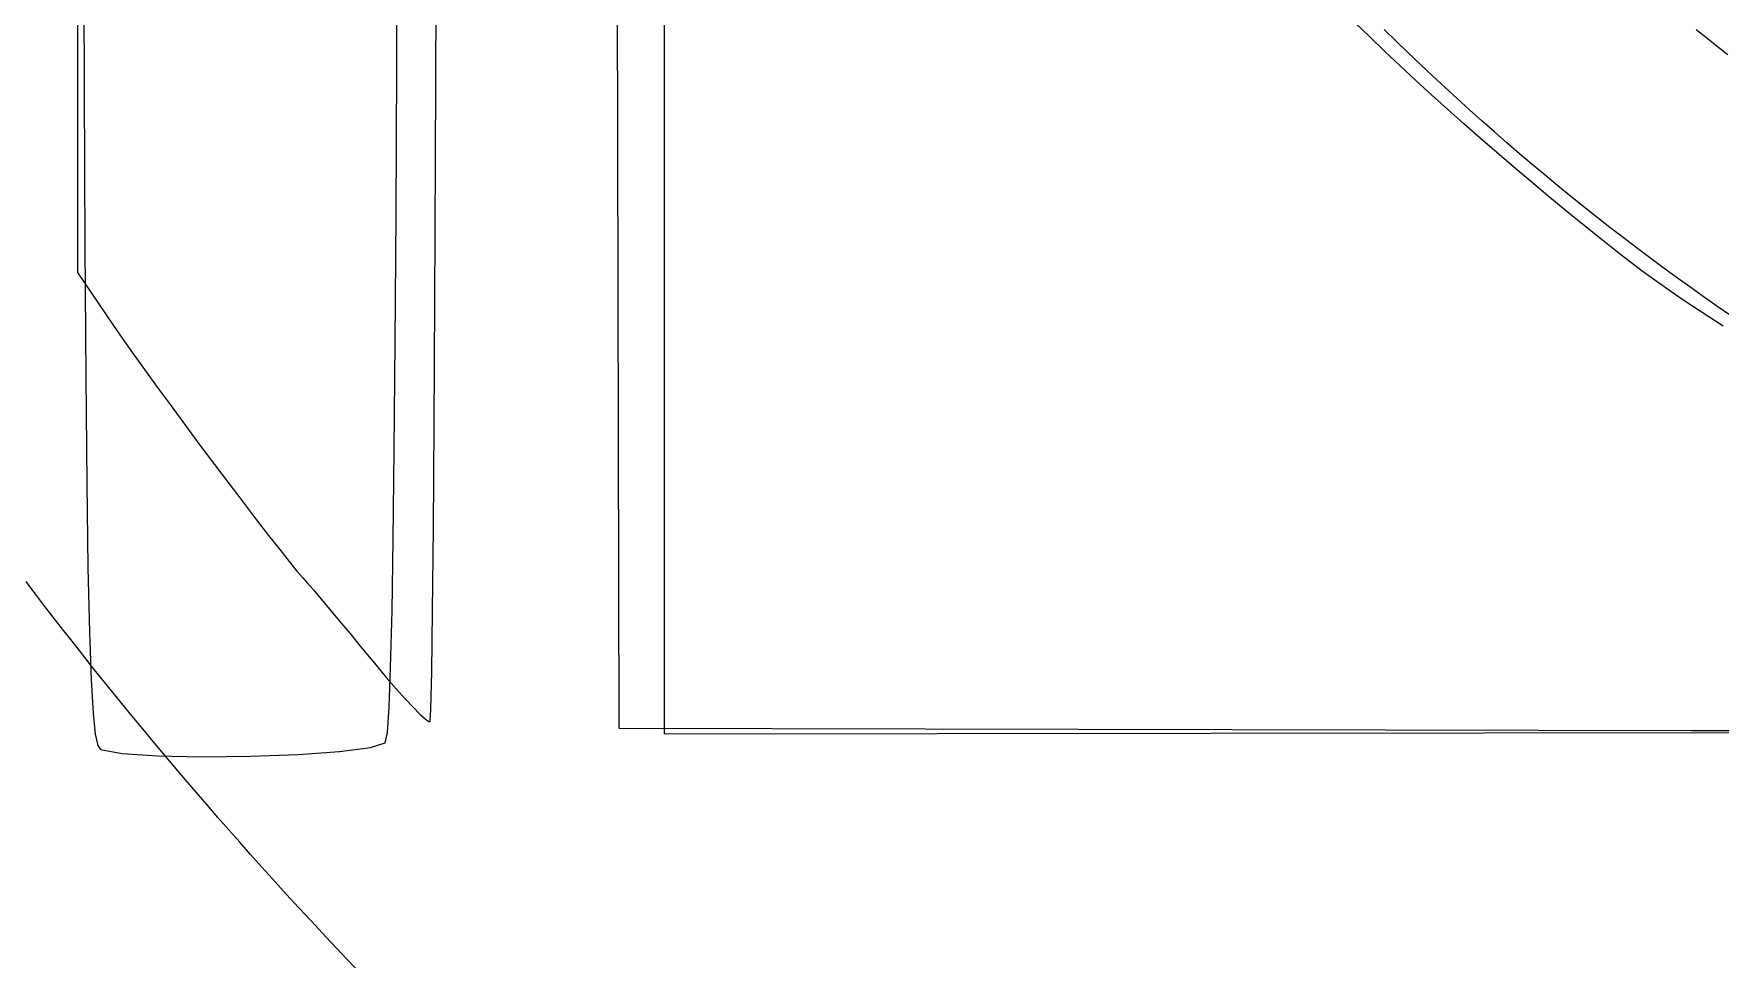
# Model space of a CAD drawing. Header units: inches. Extents: x -4 to 338, y -3 to 155.
# Drawn here: x 8.187 to 10.901, y 6.173 to 7.662 of the extents above; entities that cross this region are included whole.
import ezdxf

# ---------------------------------------------------------------- set-up
doc = ezdxf.new("R2010")
doc.units = ezdxf.units.IN
doc.layers.add('Bottom Overlay', color=54, linetype='Continuous')
doc.layers.add('Top Overlay', color=2, linetype='Continuous')

# ---------------------------------------------------------------- blocks, each defined once
blk = doc.blocks.new('IMPORTED_IMAGE_B_1')
at = {"layer": 'Bottom Overlay'}
for p, q in [((5.0954, -6.1228), (5.0954, -13.3007)), ((6.0399, -12.4262), (6.0399, -14.0429)), ((5.6717, -13.1193), (5.6726, -12.8639)), ((7.2179, -12.9287), (7.1986, -12.9098)), ((7.2372, -12.9474), (7.2179, -12.9287)), ((7.2179, -12.9287), (7.2179, -12.9287)), ((7.2566, -12.966), (7.2372, -12.9474)), ((7.2372, -12.9474), (7.2372, -12.9474)), ((7.2762, -12.9844), (7.2566, -12.966)), ((7.2566, -12.966), (7.2566, -12.966)), ((7.2959, -13.0027), (7.2762, -12.9844)), ((7.2762, -12.9844), (7.2762, -12.9844)), ((7.3157, -13.0209), (7.2959, -13.0027)), ((7.2959, -13.0027), (7.2959, -13.0027)), ((7.3356, -13.0389), (7.3157, -13.0209)), ((7.3157, -13.0209), (7.3157, -13.0209)), ((7.3556, -13.0569), (7.3356, -13.0389)), ((7.3356, -13.0389), (7.3356, -13.0389)), ((7.3757, -13.0746), (7.3556, -13.0569)), ((7.3556, -13.0569), (7.3556, -13.0569)), ((7.396, -13.0923), (7.3757, -13.0746)), ((7.3757, -13.0746), (7.3757, -13.0746)), ((7.4163, -13.1098), (7.396, -13.0923)), ((7.396, -13.0923), (7.396, -13.0923)), ((5.6706, -13.3472), (5.6717, -13.1193)), ((5.6717, -13.1193), (5.6717, -13.1193)), ((7.4368, -13.1271), (7.4163, -13.1098)), ((7.4163, -13.1098), (7.4163, -13.1098)), ((7.4573, -13.1443), (7.4368, -13.1271)), ((7.4368, -13.1271), (7.4368, -13.1271)), ((7.478, -13.1614), (7.4573, -13.1443)), ((7.4573, -13.1443), (7.4573, -13.1443)), ((7.4987, -13.1783), (7.478, -13.1614)), ((7.478, -13.1614), (7.478, -13.1614)), ((7.5196, -13.1951), (7.4987, -13.1783)), ((7.4987, -13.1783), (7.4987, -13.1783)), ((7.5406, -13.2118), (7.5196, -13.1951)), ((7.5196, -13.1951), (7.5196, -13.1951)), ((7.5616, -13.2282), (7.5406, -13.2118)), ((7.5406, -13.2118), (7.5406, -13.2118)), ((7.5828, -13.2446), (7.5616, -13.2282)), ((7.5616, -13.2282), (7.5616, -13.2282)), ((7.604, -13.2608), (7.5828, -13.2446)), ((7.5828, -13.2446), (7.5828, -13.2446)), ((7.6254, -13.2768), (7.604, -13.2608)), ((7.604, -13.2608), (7.604, -13.2608)), ((7.6469, -13.2927), (7.6254, -13.2768)), ((7.6254, -13.2768), (7.6254, -13.2768)), ((7.6684, -13.3085), (7.6469, -13.2927)), ((7.6469, -13.2927), (7.6469, -13.2927)), ((5.0954, -13.3007), (5.0954, -13.3007)), ((5.0954, -13.3007), (5.1532, -13.3857)), ((7.6901, -13.3241), (7.6684, -13.3085)), ((7.6684, -13.3085), (7.6684, -13.3085)), ((7.7118, -13.3395), (7.6901, -13.3241)), ((7.6901, -13.3241), (7.6901, -13.3241)), ((5.6695, -13.5456), (5.6706, -13.3472)), ((5.6706, -13.3472), (5.6706, -13.3472)), ((7.7336, -13.3548), (7.7118, -13.3395)), ((7.7118, -13.3395), (7.7118, -13.3395)), ((7.7555, -13.3699), (7.7336, -13.3548)), ((7.7336, -13.3548), (7.7336, -13.3548)), ((5.1532, -13.3857), (5.1532, -13.3857)), ((5.1532, -13.3857), (5.1674, -13.4063)), ((5.1674, -13.4063), (5.1674, -13.4063)), ((5.1674, -13.4063), (5.1843, -13.4302)), ((5.1843, -13.4302), (5.1843, -13.4302)), ((5.1843, -13.4302), (5.2033, -13.4567)), ((5.2033, -13.4567), (5.2033, -13.4567)), ((5.2033, -13.4567), (5.224, -13.4854)), ((5.224, -13.4854), (5.224, -13.4854)), ((5.224, -13.4854), (5.2461, -13.5156)), ((5.2461, -13.5156), (5.2461, -13.5156)), ((5.2461, -13.5156), (5.2692, -13.5468)), ((5.2692, -13.5468), (5.2692, -13.5468)), ((5.2692, -13.5468), (5.2927, -13.5785)), ((5.6683, -13.7125), (5.6695, -13.5456)), ((5.6695, -13.5456), (5.6695, -13.5456)), ((5.2927, -13.5785), (5.2927, -13.5785)), ((5.2927, -13.5785), (5.3163, -13.61)), ((5.3163, -13.61), (5.3163, -13.61)), ((5.3163, -13.61), (5.3396, -13.6409)), ((5.3396, -13.6409), (5.3396, -13.6409)), ((5.3396, -13.6409), (5.3621, -13.6706)), ((5.3621, -13.6706), (5.3621, -13.6706)), ((5.3621, -13.6706), (5.3834, -13.6985)), ((5.3834, -13.6985), (5.3834, -13.6985)), ((5.3834, -13.6985), (5.4032, -13.7241)), ((5.4032, -13.7241), (5.4032, -13.7241)), ((5.4032, -13.7241), (5.421, -13.7468)), ((5.6671, -13.8457), (5.6683, -13.7125)), ((5.6683, -13.7125), (5.6683, -13.7125)), ((5.421, -13.7468), (5.421, -13.7468)), ((5.421, -13.7468), (5.4363, -13.766)), ((5.4363, -13.766), (5.4363, -13.766)), ((5.4363, -13.766), (5.4488, -13.7813)), ((5.4488, -13.7813), (5.4488, -13.7813)), ((5.4488, -13.7813), (5.4581, -13.7919)), ((5.0271, -13.8169), (5.0129, -13.7981)), ((5.4581, -13.7919), (5.4581, -13.7919)), ((5.4581, -13.7919), (5.4653, -13.8001)), ((5.4653, -13.8001), (5.4653, -13.8001)), ((5.4653, -13.8001), (5.4753, -13.8117)), ((5.4753, -13.8117), (5.4753, -13.8117)), ((5.4753, -13.8117), (5.4876, -13.8262)), ((5.0416, -13.8359), (5.0271, -13.8169)), ((5.0564, -13.8552), (5.0416, -13.8359)), ((5.4876, -13.8262), (5.4876, -13.8262)), ((5.4876, -13.8262), (5.5017, -13.843)), ((5.0714, -13.8747), (5.0564, -13.8552)), ((5.5017, -13.843), (5.5017, -13.843)), ((5.5017, -13.843), (5.5173, -13.8616)), ((5.5173, -13.8616), (5.5173, -13.8616)), ((5.5173, -13.8616), (5.5337, -13.8814)), ((5.6658, -13.9434), (5.6671, -13.8457)), ((5.6671, -13.8457), (5.6671, -13.8457)), ((5.0868, -13.8943), (5.0714, -13.8747)), ((5.1024, -13.9141), (5.0868, -13.8943)), ((5.5337, -13.8814), (5.5337, -13.8814)), ((5.5337, -13.8814), (5.5507, -13.902)), ((5.1183, -13.9341), (5.1024, -13.9141)), ((5.5507, -13.902), (5.5507, -13.902)), ((5.5507, -13.902), (5.5761, -13.9329)), ((5.1344, -13.9541), (5.1183, -13.9341)), ((5.5761, -13.9329), (5.5761, -13.9329)), ((5.5761, -13.9329), (5.5925, -13.9525)), ((5.6644, -14.0035), (5.6658, -13.9434)), ((5.6658, -13.9434), (5.6658, -13.9434)), ((5.1507, -13.9743), (5.1344, -13.9541)), ((5.1672, -13.9946), (5.1507, -13.9743)), ((5.5925, -13.9525), (5.5925, -13.9525)), ((5.5925, -13.9525), (5.6082, -13.9705)), ((5.6082, -13.9705), (5.6082, -13.9705)), ((5.6082, -13.9705), (5.6227, -13.9866)), ((5.1838, -14.0149), (5.1672, -13.9946)), ((5.6227, -13.9866), (5.6227, -13.9866)), ((5.6227, -13.9866), (5.6356, -14.0003)), ((5.6356, -14.0003), (5.6356, -14.0003)), ((5.6356, -14.0003), (5.6466, -14.0113)), ((5.663, -14.0239), (5.6644, -14.0035)), ((5.6644, -14.0035), (5.6644, -14.0035)), ((5.2007, -14.0353), (5.1838, -14.0149)), ((5.6466, -14.0113), (5.6466, -14.0113)), ((5.6466, -14.0113), (5.6553, -14.0191)), ((5.6553, -14.0191), (5.6553, -14.0191)), ((5.6553, -14.0191), (5.6612, -14.0233)), ((5.6612, -14.0233), (5.6612, -14.0233)), ((5.6612, -14.0233), (5.663, -14.0239)), ((5.663, -14.0239), (5.663, -14.0239)), ((5.2176, -14.0557), (5.2007, -14.0353)), ((5.2347, -14.0761), (5.2176, -14.0557)), ((6.0399, -14.0429), (7.9436, -14.041)), ((6.0399, -14.0429), (6.0399, -14.0429)), ((5.2519, -14.0965), (5.2347, -14.0761)), ((5.2693, -14.1169), (5.2519, -14.0965)), ((5.2866, -14.1372), (5.2693, -14.1169)), ((5.3041, -14.1574), (5.2866, -14.1372)), ((5.3216, -14.1776), (5.3041, -14.1574)), ((5.3391, -14.1976), (5.3216, -14.1776)), ((5.3567, -14.2176), (5.3391, -14.1976)), ((5.3742, -14.2373), (5.3567, -14.2176)), ((5.3917, -14.2569), (5.3742, -14.2373)), ((5.4092, -14.2764), (5.3917, -14.2569)), ((5.4266, -14.2956), (5.4092, -14.2764)), ((5.444, -14.3146), (5.4266, -14.2956)), ((5.4613, -14.3333), (5.444, -14.3146)), ((5.4785, -14.3518), (5.4613, -14.3333)), ((5.4955, -14.37), (5.4785, -14.3518)), ((5.5125, -14.3879), (5.4955, -14.37)), ((5.5292, -14.4055), (5.5125, -14.3879)), ((5.6766, -14.5593), (5.5292, -14.4055))]:
    blk.add_line(p, q, dxfattribs=at)
blk = doc.blocks.new('IMPORTED_IMAGE_B_2')
at = {"layer": 'Top Overlay'}
for p, q in [((5.9624, -12.3036), (5.967, -14.0338)), ((5.6093, -12.9694), (5.6102, -12.6958)), ((5.1056, -12.7066), (5.1064, -13.0064)), ((7.1751, -12.9218), (7.151, -12.8984)), ((7.7006, -12.9101), (7.7175, -12.9235)), ((7.1995, -12.9452), (7.1751, -12.9218)), ((7.1751, -12.9218), (7.1751, -12.9218)), ((7.2242, -12.9685), (7.1995, -12.9452)), ((7.1995, -12.9452), (7.1995, -12.9452)), ((7.7175, -12.9235), (7.7175, -12.9235)), ((7.7175, -12.9235), (7.7344, -12.9367)), ((7.7344, -12.9367), (7.7344, -12.9367)), ((7.7344, -12.9367), (7.7515, -12.9499)), ((5.6082, -13.208), (5.6093, -12.9694)), ((5.6093, -12.9694), (5.6093, -12.9694)), ((7.2493, -12.9918), (7.2242, -12.9685)), ((7.2242, -12.9685), (7.2242, -12.9685)), ((7.2747, -13.0151), (7.2493, -12.9918)), ((7.2493, -12.9918), (7.2493, -12.9918)), ((5.1064, -13.0064), (5.1064, -13.0064)), ((5.1064, -13.0064), (5.1074, -13.2594)), ((7.3004, -13.0383), (7.2747, -13.0151)), ((7.2747, -13.0151), (7.2747, -13.0151)), ((7.3264, -13.0615), (7.3004, -13.0383)), ((7.3004, -13.0383), (7.3004, -13.0383)), ((7.3528, -13.0846), (7.3264, -13.0615)), ((7.3264, -13.0615), (7.3264, -13.0615)), ((7.3795, -13.1078), (7.3528, -13.0846)), ((7.3528, -13.0846), (7.3528, -13.0846)), ((7.4065, -13.131), (7.3795, -13.1078)), ((7.3795, -13.1078), (7.3795, -13.1078)), ((7.4339, -13.1541), (7.4065, -13.131)), ((7.4065, -13.131), (7.4065, -13.131)), ((7.4617, -13.1773), (7.4339, -13.1541)), ((7.4339, -13.1541), (7.4339, -13.1541)), ((7.4898, -13.2004), (7.4617, -13.1773)), ((7.4617, -13.1773), (7.4617, -13.1773)), ((5.6069, -13.4132), (5.6082, -13.208)), ((5.6082, -13.208), (5.6082, -13.208)), ((7.5183, -13.2236), (7.4898, -13.2004)), ((7.4898, -13.2004), (7.4898, -13.2004)), ((7.5472, -13.2468), (7.5183, -13.2236)), ((7.5183, -13.2236), (7.5183, -13.2236)), ((5.1074, -13.2594), (5.1074, -13.2594)), ((5.1074, -13.2594), (5.1088, -13.4692)), ((7.5764, -13.2701), (7.5472, -13.2468)), ((7.5472, -13.2468), (7.5472, -13.2468)), ((7.5947, -13.2843), (7.5764, -13.2701)), ((7.5764, -13.2701), (7.5764, -13.2701)), ((7.6138, -13.2986), (7.5947, -13.2843)), ((7.5947, -13.2843), (7.5947, -13.2843)), ((7.6337, -13.3131), (7.6138, -13.2986)), ((7.6138, -13.2986), (7.6138, -13.2986)), ((7.6543, -13.3277), (7.6337, -13.3131)), ((7.6337, -13.3131), (7.6337, -13.3131)), ((7.6757, -13.3425), (7.6543, -13.3277)), ((7.6543, -13.3277), (7.6543, -13.3277)), ((7.6978, -13.3573), (7.6757, -13.3425)), ((7.6757, -13.3425), (7.6757, -13.3425)), ((7.7206, -13.3723), (7.6978, -13.3573)), ((7.6978, -13.3573), (7.6978, -13.3573)), ((7.744, -13.3873), (7.7206, -13.3723)), ((7.7206, -13.3723), (7.7206, -13.3723)), ((5.6054, -13.5867), (5.6069, -13.4132)), ((5.6069, -13.4132), (5.6069, -13.4132)), ((5.1088, -13.4692), (5.1088, -13.4692)), ((5.1088, -13.4692), (5.1104, -13.6399)), ((5.6037, -13.7303), (5.6054, -13.5867)), ((5.6054, -13.5867), (5.6054, -13.5867)), ((5.1104, -13.6399), (5.1104, -13.6399)), ((5.1104, -13.6399), (5.1124, -13.7755)), ((5.6018, -13.8455), (5.6037, -13.7303)), ((5.6037, -13.7303), (5.6037, -13.7303)), ((5.1124, -13.7755), (5.1124, -13.7755)), ((5.1124, -13.7755), (5.1147, -13.8797)), ((5.5995, -13.9364), (5.6018, -13.8455)), ((5.6018, -13.8455), (5.6018, -13.8455)), ((5.1147, -13.8797), (5.1147, -13.8797)), ((5.1147, -13.8797), (5.1174, -13.9565)), ((5.5971, -14.0007), (5.5995, -13.9364)), ((5.5995, -13.9364), (5.5995, -13.9364)), ((5.1174, -13.9565), (5.1174, -13.9565)), ((5.1174, -13.9565), (5.1206, -14.0098)), ((5.5943, -14.0411), (5.5971, -14.0007)), ((5.5971, -14.0007), (5.5971, -14.0007)), ((5.1206, -14.0098), (5.1206, -14.0098)), ((5.1206, -14.0098), (5.1242, -14.0436)), ((5.1242, -14.0436), (5.1242, -14.0436)), ((5.1242, -14.0436), (5.1283, -14.0618)), ((5.567, -14.0653), (5.591, -14.0575)), ((5.591, -14.0575), (5.5943, -14.0411)), ((5.591, -14.0575), (5.591, -14.0575)), ((5.5943, -14.0411), (5.5943, -14.0411)), ((5.967, -14.0338), (5.967, -14.0338)), ((5.967, -14.0338), (7.6927, -14.0376)), ((7.6927, -14.0376), (7.6927, -14.0376)), ((7.6927, -14.0376), (8.6023, -14.0388)), ((5.1283, -14.0618), (5.1283, -14.0618)), ((5.1283, -14.0618), (5.1329, -14.0682)), ((5.1329, -14.0682), (5.1329, -14.0682)), ((5.1329, -14.0682), (5.1674, -14.0747)), ((5.1674, -14.0747), (5.1674, -14.0747)), ((5.1674, -14.0747), (5.2244, -14.0786)), ((5.2244, -14.0786), (5.2244, -14.0786)), ((5.2244, -14.0786), (5.2959, -14.0801)), ((5.2959, -14.0801), (5.374, -14.0793)), ((5.2959, -14.0801), (5.2959, -14.0801)), ((5.374, -14.0793), (5.4505, -14.0765)), ((5.374, -14.0793), (5.374, -14.0793)), ((5.4505, -14.0765), (5.5175, -14.0717)), ((5.4505, -14.0765), (5.4505, -14.0765)), ((5.5175, -14.0717), (5.567, -14.0653)), ((5.5175, -14.0717), (5.5175, -14.0717)), ((5.567, -14.0653), (5.567, -14.0653))]:
    blk.add_line(p, q, dxfattribs=at)

msp = doc.modelspace()

# ---------------------------------------------------------------- block references
for name in ['IMPORTED_IMAGE_B_1', 'IMPORTED_IMAGE_B_2']:
    msp.add_blockref(name, (3.1621, 20.5787))

doc.saveas('drawing.dxf')
